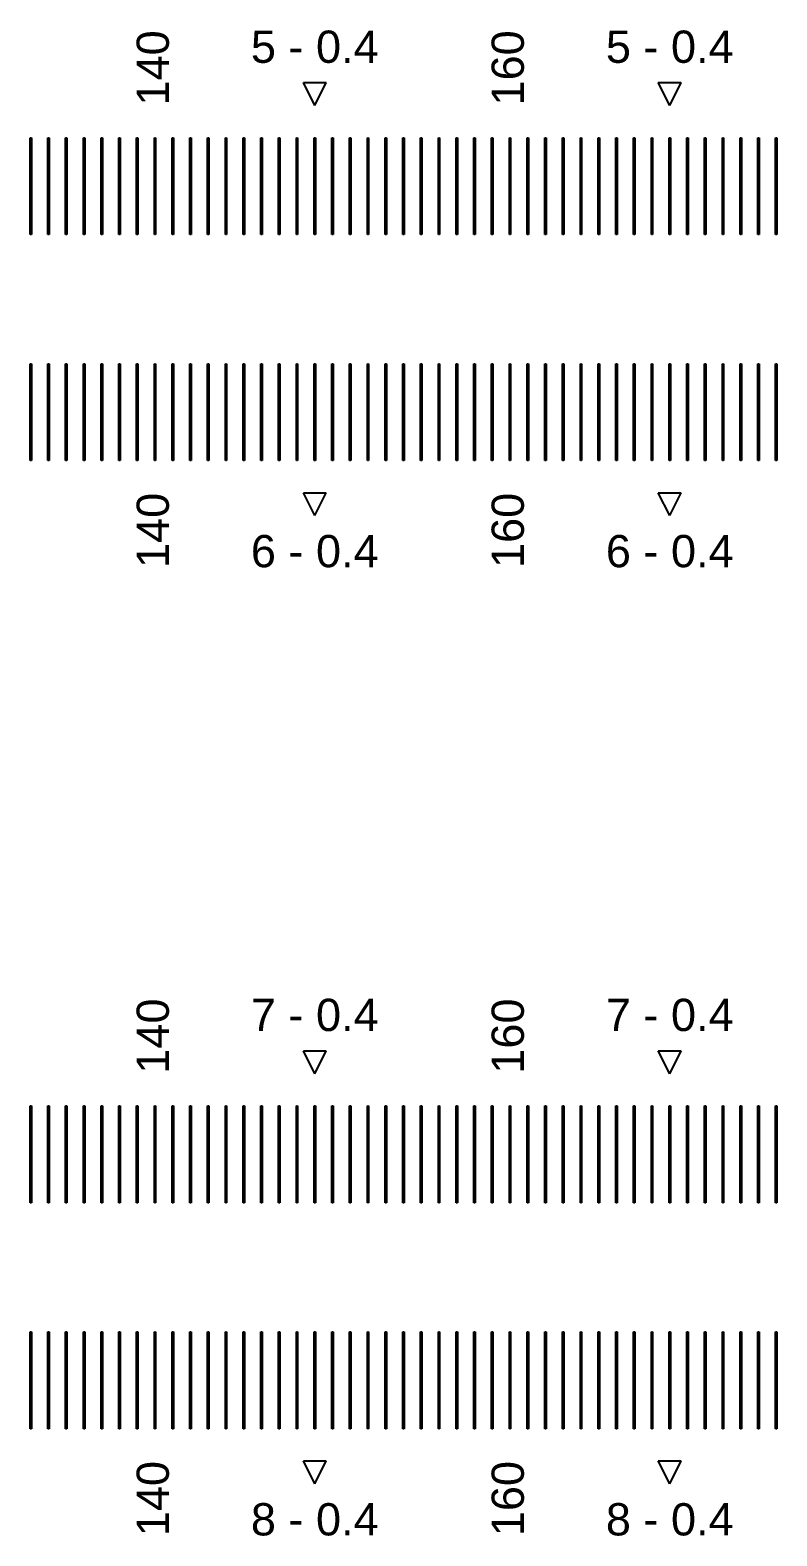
# Model space of a CAD drawing. Extents: x -24493 to 76507, y 84496 to 185496.
# Drawn here: x 22518.8 to 22750.2, y 114200.2 to 114666.7 of the extents above; entities that cross this region are included whole.
import ezdxf

# ---------------------------------------------------------------- set-up
doc = ezdxf.new("R2010")
doc.units = 13
doc.layers.add('CL - Label-1', color=120, linetype='Continuous')
doc.layers.add('CL - Label-2', color=132, linetype='Continuous')
doc.layers.add('CL - Sub-Micro', color=7, linetype='Continuous', true_color=0x47d1ff)
doc.styles.get("Standard").update_dxf_attribs({"font": 'arial.ttf'})

msp = doc.modelspace()

# ---------------------------------------------------------------- linework, layer by layer
at = {"layer": 'CL - Label-2'}
for p, q in [((22606.99, 114643.36), (22603.45, 114650.46)), ((22603.45, 114650.46), (22610.52, 114650.46)), ((22606.99, 114643.36), (22610.52, 114650.46)), ((22716.99, 114643.36), (22713.45, 114650.46)), ((22713.45, 114650.46), (22720.52, 114650.46)), ((22716.99, 114643.36), (22720.52, 114650.46)), ((22606.99, 114516.29), (22603.45, 114523.39)), ((22603.45, 114523.39), (22610.52, 114523.39)), ((22606.99, 114516.29), (22610.52, 114523.39)), ((22716.99, 114516.29), (22713.45, 114523.39)), ((22713.45, 114523.39), (22720.52, 114523.39)), ((22716.99, 114516.29), (22720.52, 114523.39)), ((22606.99, 114343.36), (22603.45, 114350.46)), ((22603.45, 114350.46), (22610.52, 114350.46)), ((22606.99, 114343.36), (22610.52, 114350.46)), ((22716.99, 114343.36), (22713.45, 114350.46)), ((22713.45, 114350.46), (22720.52, 114350.46)), ((22716.99, 114343.36), (22720.52, 114350.46)), ((22606.99, 114216.29), (22603.45, 114223.39)), ((22603.45, 114223.39), (22610.52, 114223.39)), ((22606.99, 114216.29), (22610.52, 114223.39)), ((22716.99, 114216.29), (22713.45, 114223.39)), ((22713.45, 114223.39), (22720.52, 114223.39)), ((22716.99, 114216.29), (22720.52, 114223.39))]:
    msp.add_line(p, q, dxfattribs=at)
at = {"layer": 'CL - Sub-Micro'}
for p, q in [((22518.79, 114633.36), (22519.19, 114633.36)), ((22518.79, 114603.36), (22518.79, 114633.36)), ((22519.19, 114633.36), (22519.19, 114603.36)), ((22524.29, 114633.36), (22524.69, 114633.36)), ((22524.29, 114603.36), (22524.29, 114633.36)), ((22524.69, 114633.36), (22524.69, 114603.36)), ((22529.79, 114633.36), (22530.19, 114633.36)), ((22529.79, 114603.36), (22529.79, 114633.36)), ((22530.19, 114633.36), (22530.19, 114603.36)), ((22535.29, 114633.36), (22535.69, 114633.36)), ((22535.29, 114603.36), (22535.29, 114633.36)), ((22535.69, 114633.36), (22535.69, 114603.36)), ((22540.79, 114633.36), (22541.19, 114633.36)), ((22540.79, 114603.36), (22540.79, 114633.36)), ((22541.19, 114633.36), (22541.19, 114603.36)), ((22546.29, 114633.36), (22546.69, 114633.36)), ((22546.29, 114603.36), (22546.29, 114633.36)), ((22546.69, 114633.36), (22546.69, 114603.36)), ((22551.79, 114633.36), (22552.19, 114633.36)), ((22551.79, 114603.36), (22551.79, 114633.36)), ((22552.19, 114633.36), (22552.19, 114603.36)), ((22557.29, 114633.36), (22557.69, 114633.36)), ((22557.29, 114603.36), (22557.29, 114633.36)), ((22557.69, 114633.36), (22557.69, 114603.36)), ((22562.79, 114633.36), (22563.19, 114633.36)), ((22562.79, 114603.36), (22562.79, 114633.36)), ((22563.19, 114633.36), (22563.19, 114603.36)), ((22568.29, 114633.36), (22568.69, 114633.36)), ((22568.29, 114603.36), (22568.29, 114633.36)), ((22568.69, 114633.36), (22568.69, 114603.36)), ((22573.79, 114633.36), (22574.19, 114633.36)), ((22573.79, 114603.36), (22573.79, 114633.36)), ((22574.19, 114633.36), (22574.19, 114603.36)), ((22579.29, 114633.36), (22579.69, 114633.36)), ((22579.29, 114603.36), (22579.29, 114633.36)), ((22579.69, 114633.36), (22579.69, 114603.36)), ((22584.79, 114633.36), (22585.19, 114633.36)), ((22584.79, 114603.36), (22584.79, 114633.36)), ((22585.19, 114633.36), (22585.19, 114603.36)), ((22590.29, 114633.36), (22590.69, 114633.36)), ((22590.29, 114603.36), (22590.29, 114633.36)), ((22590.69, 114633.36), (22590.69, 114603.36)), ((22595.79, 114633.36), (22596.19, 114633.36)), ((22595.79, 114603.36), (22595.79, 114633.36)), ((22596.19, 114633.36), (22596.19, 114603.36)), ((22601.29, 114633.36), (22601.69, 114633.36)), ((22601.29, 114603.36), (22601.29, 114633.36)), ((22601.69, 114633.36), (22601.69, 114603.36)), ((22606.79, 114633.36), (22607.19, 114633.36)), ((22606.79, 114603.36), (22606.79, 114633.36)), ((22607.19, 114633.36), (22607.19, 114603.36)), ((22612.29, 114633.36), (22612.69, 114633.36)), ((22612.29, 114603.36), (22612.29, 114633.36)), ((22612.69, 114633.36), (22612.69, 114603.36)), ((22617.79, 114633.36), (22618.19, 114633.36)), ((22617.79, 114603.36), (22617.79, 114633.36)), ((22618.19, 114633.36), (22618.19, 114603.36)), ((22623.29, 114633.36), (22623.69, 114633.36)), ((22623.29, 114603.36), (22623.29, 114633.36)), ((22623.69, 114633.36), (22623.69, 114603.36)), ((22628.79, 114633.36), (22629.19, 114633.36)), ((22628.79, 114603.36), (22628.79, 114633.36)), ((22629.19, 114633.36), (22629.19, 114603.36)), ((22634.29, 114633.36), (22634.69, 114633.36)), ((22634.29, 114603.36), (22634.29, 114633.36)), ((22634.69, 114633.36), (22634.69, 114603.36)), ((22639.79, 114633.36), (22640.19, 114633.36)), ((22639.79, 114603.36), (22639.79, 114633.36)), ((22640.19, 114633.36), (22640.19, 114603.36)), ((22645.29, 114633.36), (22645.69, 114633.36)), ((22645.29, 114603.36), (22645.29, 114633.36)), ((22645.69, 114633.36), (22645.69, 114603.36)), ((22650.79, 114633.36), (22651.19, 114633.36)), ((22650.79, 114603.36), (22650.79, 114633.36)), ((22651.19, 114633.36), (22651.19, 114603.36)), ((22656.29, 114633.36), (22656.69, 114633.36)), ((22656.29, 114603.36), (22656.29, 114633.36)), ((22656.69, 114633.36), (22656.69, 114603.36)), ((22661.79, 114633.36), (22662.19, 114633.36)), ((22661.79, 114603.36), (22661.79, 114633.36)), ((22662.19, 114633.36), (22662.19, 114603.36)), ((22667.29, 114633.36), (22667.69, 114633.36)), ((22667.29, 114603.36), (22667.29, 114633.36)), ((22667.69, 114633.36), (22667.69, 114603.36)), ((22672.79, 114633.36), (22673.19, 114633.36)), ((22672.79, 114603.36), (22672.79, 114633.36)), ((22673.19, 114633.36), (22673.19, 114603.36)), ((22678.29, 114633.36), (22678.69, 114633.36)), ((22678.29, 114603.36), (22678.29, 114633.36)), ((22678.69, 114633.36), (22678.69, 114603.36)), ((22683.79, 114633.36), (22684.19, 114633.36)), ((22683.79, 114603.36), (22683.79, 114633.36)), ((22684.19, 114633.36), (22684.19, 114603.36)), ((22689.29, 114633.36), (22689.69, 114633.36)), ((22689.29, 114603.36), (22689.29, 114633.36)), ((22689.69, 114633.36), (22689.69, 114603.36)), ((22694.79, 114633.36), (22695.19, 114633.36)), ((22694.79, 114603.36), (22694.79, 114633.36)), ((22695.19, 114633.36), (22695.19, 114603.36)), ((22700.29, 114633.36), (22700.69, 114633.36)), ((22700.29, 114603.36), (22700.29, 114633.36)), ((22700.69, 114633.36), (22700.69, 114603.36)), ((22705.79, 114633.36), (22706.19, 114633.36)), ((22705.79, 114603.36), (22705.79, 114633.36)), ((22706.19, 114633.36), (22706.19, 114603.36)), ((22711.29, 114633.36), (22711.69, 114633.36)), ((22711.29, 114603.36), (22711.29, 114633.36)), ((22711.69, 114633.36), (22711.69, 114603.36)), ((22716.79, 114633.36), (22717.19, 114633.36)), ((22716.79, 114603.36), (22716.79, 114633.36)), ((22717.19, 114633.36), (22717.19, 114603.36)), ((22722.29, 114633.36), (22722.69, 114633.36)), ((22722.29, 114603.36), (22722.29, 114633.36)), ((22722.69, 114633.36), (22722.69, 114603.36)), ((22727.79, 114633.36), (22728.19, 114633.36)), ((22727.79, 114603.36), (22727.79, 114633.36)), ((22728.19, 114633.36), (22728.19, 114603.36)), ((22733.29, 114633.36), (22733.69, 114633.36)), ((22733.29, 114603.36), (22733.29, 114633.36)), ((22733.69, 114633.36), (22733.69, 114603.36)), ((22738.79, 114633.36), (22739.19, 114633.36)), ((22738.79, 114603.36), (22738.79, 114633.36)), ((22739.19, 114633.36), (22739.19, 114603.36)), ((22744.29, 114633.36), (22744.69, 114633.36)), ((22744.29, 114603.36), (22744.29, 114633.36)), ((22744.69, 114633.36), (22744.69, 114603.36)), ((22749.79, 114633.36), (22750.19, 114633.36)), ((22749.79, 114603.36), (22749.79, 114633.36)), ((22750.19, 114633.36), (22750.19, 114603.36)), ((22519.19, 114603.36), (22518.79, 114603.36)), ((22524.69, 114603.36), (22524.29, 114603.36)), ((22530.19, 114603.36), (22529.79, 114603.36)), ((22535.69, 114603.36), (22535.29, 114603.36)), ((22541.19, 114603.36), (22540.79, 114603.36)), ((22546.69, 114603.36), (22546.29, 114603.36)), ((22552.19, 114603.36), (22551.79, 114603.36)), ((22557.69, 114603.36), (22557.29, 114603.36)), ((22563.19, 114603.36), (22562.79, 114603.36)), ((22568.69, 114603.36), (22568.29, 114603.36)), ((22574.19, 114603.36), (22573.79, 114603.36)), ((22579.69, 114603.36), (22579.29, 114603.36)), ((22585.19, 114603.36), (22584.79, 114603.36)), ((22590.69, 114603.36), (22590.29, 114603.36)), ((22596.19, 114603.36), (22595.79, 114603.36)), ((22601.69, 114603.36), (22601.29, 114603.36)), ((22607.19, 114603.36), (22606.79, 114603.36)), ((22612.69, 114603.36), (22612.29, 114603.36)), ((22618.19, 114603.36), (22617.79, 114603.36)), ((22623.69, 114603.36), (22623.29, 114603.36)), ((22629.19, 114603.36), (22628.79, 114603.36)), ((22634.69, 114603.36), (22634.29, 114603.36)), ((22640.19, 114603.36), (22639.79, 114603.36)), ((22645.69, 114603.36), (22645.29, 114603.36)), ((22651.19, 114603.36), (22650.79, 114603.36)), ((22656.69, 114603.36), (22656.29, 114603.36)), ((22662.19, 114603.36), (22661.79, 114603.36)), ((22667.69, 114603.36), (22667.29, 114603.36)), ((22673.19, 114603.36), (22672.79, 114603.36)), ((22678.69, 114603.36), (22678.29, 114603.36)), ((22684.19, 114603.36), (22683.79, 114603.36)), ((22689.69, 114603.36), (22689.29, 114603.36)), ((22695.19, 114603.36), (22694.79, 114603.36)), ((22700.69, 114603.36), (22700.29, 114603.36)), ((22706.19, 114603.36), (22705.79, 114603.36)), ((22711.69, 114603.36), (22711.29, 114603.36)), ((22717.19, 114603.36), (22716.79, 114603.36)), ((22722.69, 114603.36), (22722.29, 114603.36)), ((22728.19, 114603.36), (22727.79, 114603.36)), ((22733.69, 114603.36), (22733.29, 114603.36)), ((22739.19, 114603.36), (22738.79, 114603.36)), ((22744.69, 114603.36), (22744.29, 114603.36)), ((22750.19, 114603.36), (22749.79, 114603.36)), ((22518.79, 114563.36), (22519.19, 114563.36)), ((22518.79, 114533.36), (22518.79, 114563.36)), ((22519.19, 114563.36), (22519.19, 114533.36)), ((22524.29, 114563.36), (22524.69, 114563.36)), ((22524.29, 114533.36), (22524.29, 114563.36)), ((22524.69, 114563.36), (22524.69, 114533.36)), ((22529.79, 114563.36), (22530.19, 114563.36)), ((22529.79, 114533.36), (22529.79, 114563.36)), ((22530.19, 114563.36), (22530.19, 114533.36)), ((22535.29, 114563.36), (22535.69, 114563.36)), ((22535.29, 114533.36), (22535.29, 114563.36)), ((22535.69, 114563.36), (22535.69, 114533.36)), ((22540.79, 114563.36), (22541.19, 114563.36)), ((22540.79, 114533.36), (22540.79, 114563.36)), ((22541.19, 114563.36), (22541.19, 114533.36)), ((22546.29, 114563.36), (22546.69, 114563.36)), ((22546.29, 114533.36), (22546.29, 114563.36)), ((22546.69, 114563.36), (22546.69, 114533.36)), ((22551.79, 114563.36), (22552.19, 114563.36)), ((22551.79, 114533.36), (22551.79, 114563.36)), ((22552.19, 114563.36), (22552.19, 114533.36)), ((22557.29, 114563.36), (22557.69, 114563.36)), ((22557.29, 114533.36), (22557.29, 114563.36)), ((22557.69, 114563.36), (22557.69, 114533.36)), ((22562.79, 114563.36), (22563.19, 114563.36)), ((22562.79, 114533.36), (22562.79, 114563.36)), ((22563.19, 114563.36), (22563.19, 114533.36)), ((22568.29, 114563.36), (22568.69, 114563.36)), ((22568.29, 114533.36), (22568.29, 114563.36)), ((22568.69, 114563.36), (22568.69, 114533.36)), ((22573.79, 114563.36), (22574.19, 114563.36)), ((22573.79, 114533.36), (22573.79, 114563.36)), ((22574.19, 114563.36), (22574.19, 114533.36)), ((22579.29, 114563.36), (22579.69, 114563.36)), ((22579.29, 114533.36), (22579.29, 114563.36)), ((22579.69, 114563.36), (22579.69, 114533.36)), ((22584.79, 114563.36), (22585.19, 114563.36)), ((22584.79, 114533.36), (22584.79, 114563.36)), ((22585.19, 114563.36), (22585.19, 114533.36)), ((22590.29, 114563.36), (22590.69, 114563.36)), ((22590.29, 114533.36), (22590.29, 114563.36)), ((22590.69, 114563.36), (22590.69, 114533.36)), ((22595.79, 114563.36), (22596.19, 114563.36)), ((22595.79, 114533.36), (22595.79, 114563.36)), ((22596.19, 114563.36), (22596.19, 114533.36)), ((22601.29, 114563.36), (22601.69, 114563.36)), ((22601.29, 114533.36), (22601.29, 114563.36)), ((22601.69, 114563.36), (22601.69, 114533.36)), ((22606.79, 114563.36), (22607.19, 114563.36)), ((22606.79, 114533.36), (22606.79, 114563.36)), ((22607.19, 114563.36), (22607.19, 114533.36)), ((22612.29, 114563.36), (22612.69, 114563.36)), ((22612.29, 114533.36), (22612.29, 114563.36)), ((22612.69, 114563.36), (22612.69, 114533.36)), ((22617.79, 114563.36), (22618.19, 114563.36)), ((22617.79, 114533.36), (22617.79, 114563.36)), ((22618.19, 114563.36), (22618.19, 114533.36)), ((22623.29, 114563.36), (22623.69, 114563.36)), ((22623.29, 114533.36), (22623.29, 114563.36)), ((22623.69, 114563.36), (22623.69, 114533.36)), ((22628.79, 114563.36), (22629.19, 114563.36)), ((22628.79, 114533.36), (22628.79, 114563.36)), ((22629.19, 114563.36), (22629.19, 114533.36)), ((22634.29, 114563.36), (22634.69, 114563.36)), ((22634.29, 114533.36), (22634.29, 114563.36)), ((22634.69, 114563.36), (22634.69, 114533.36)), ((22639.79, 114563.36), (22640.19, 114563.36)), ((22639.79, 114533.36), (22639.79, 114563.36)), ((22640.19, 114563.36), (22640.19, 114533.36)), ((22645.29, 114563.36), (22645.69, 114563.36)), ((22645.29, 114533.36), (22645.29, 114563.36)), ((22645.69, 114563.36), (22645.69, 114533.36)), ((22650.79, 114563.36), (22651.19, 114563.36)), ((22650.79, 114533.36), (22650.79, 114563.36)), ((22651.19, 114563.36), (22651.19, 114533.36)), ((22656.29, 114563.36), (22656.69, 114563.36)), ((22656.29, 114533.36), (22656.29, 114563.36)), ((22656.69, 114563.36), (22656.69, 114533.36)), ((22661.79, 114563.36), (22662.19, 114563.36)), ((22661.79, 114533.36), (22661.79, 114563.36)), ((22662.19, 114563.36), (22662.19, 114533.36)), ((22667.29, 114563.36), (22667.69, 114563.36)), ((22667.29, 114533.36), (22667.29, 114563.36)), ((22667.69, 114563.36), (22667.69, 114533.36)), ((22672.79, 114563.36), (22673.19, 114563.36)), ((22672.79, 114533.36), (22672.79, 114563.36)), ((22673.19, 114563.36), (22673.19, 114533.36)), ((22678.29, 114563.36), (22678.69, 114563.36)), ((22678.29, 114533.36), (22678.29, 114563.36)), ((22678.69, 114563.36), (22678.69, 114533.36)), ((22683.79, 114563.36), (22684.19, 114563.36)), ((22683.79, 114533.36), (22683.79, 114563.36)), ((22684.19, 114563.36), (22684.19, 114533.36)), ((22689.29, 114563.36), (22689.69, 114563.36)), ((22689.29, 114533.36), (22689.29, 114563.36)), ((22689.69, 114563.36), (22689.69, 114533.36)), ((22694.79, 114563.36), (22695.19, 114563.36)), ((22694.79, 114533.36), (22694.79, 114563.36)), ((22695.19, 114563.36), (22695.19, 114533.36)), ((22700.29, 114563.36), (22700.69, 114563.36)), ((22700.29, 114533.36), (22700.29, 114563.36)), ((22700.69, 114563.36), (22700.69, 114533.36)), ((22705.79, 114563.36), (22706.19, 114563.36)), ((22705.79, 114533.36), (22705.79, 114563.36)), ((22706.19, 114563.36), (22706.19, 114533.36)), ((22711.29, 114563.36), (22711.69, 114563.36)), ((22711.29, 114533.36), (22711.29, 114563.36)), ((22711.69, 114563.36), (22711.69, 114533.36)), ((22716.79, 114563.36), (22717.19, 114563.36)), ((22716.79, 114533.36), (22716.79, 114563.36)), ((22717.19, 114563.36), (22717.19, 114533.36)), ((22722.29, 114563.36), (22722.69, 114563.36)), ((22722.29, 114533.36), (22722.29, 114563.36)), ((22722.69, 114563.36), (22722.69, 114533.36)), ((22727.79, 114563.36), (22728.19, 114563.36)), ((22727.79, 114533.36), (22727.79, 114563.36)), ((22728.19, 114563.36), (22728.19, 114533.36)), ((22733.29, 114563.36), (22733.69, 114563.36)), ((22733.29, 114533.36), (22733.29, 114563.36)), ((22733.69, 114563.36), (22733.69, 114533.36)), ((22738.79, 114563.36), (22739.19, 114563.36)), ((22738.79, 114533.36), (22738.79, 114563.36)), ((22739.19, 114563.36), (22739.19, 114533.36)), ((22744.29, 114563.36), (22744.69, 114563.36)), ((22744.29, 114533.36), (22744.29, 114563.36)), ((22744.69, 114563.36), (22744.69, 114533.36)), ((22749.79, 114563.36), (22750.19, 114563.36)), ((22749.79, 114533.36), (22749.79, 114563.36)), ((22750.19, 114563.36), (22750.19, 114533.36)), ((22519.19, 114533.36), (22518.79, 114533.36)), ((22524.69, 114533.36), (22524.29, 114533.36)), ((22530.19, 114533.36), (22529.79, 114533.36)), ((22535.69, 114533.36), (22535.29, 114533.36)), ((22541.19, 114533.36), (22540.79, 114533.36)), ((22546.69, 114533.36), (22546.29, 114533.36)), ((22552.19, 114533.36), (22551.79, 114533.36)), ((22557.69, 114533.36), (22557.29, 114533.36)), ((22563.19, 114533.36), (22562.79, 114533.36)), ((22568.69, 114533.36), (22568.29, 114533.36)), ((22574.19, 114533.36), (22573.79, 114533.36)), ((22579.69, 114533.36), (22579.29, 114533.36)), ((22585.19, 114533.36), (22584.79, 114533.36)), ((22590.69, 114533.36), (22590.29, 114533.36)), ((22596.19, 114533.36), (22595.79, 114533.36)), ((22601.69, 114533.36), (22601.29, 114533.36)), ((22607.19, 114533.36), (22606.79, 114533.36)), ((22612.69, 114533.36), (22612.29, 114533.36)), ((22618.19, 114533.36), (22617.79, 114533.36)), ((22623.69, 114533.36), (22623.29, 114533.36)), ((22629.19, 114533.36), (22628.79, 114533.36)), ((22634.69, 114533.36), (22634.29, 114533.36)), ((22640.19, 114533.36), (22639.79, 114533.36)), ((22645.69, 114533.36), (22645.29, 114533.36)), ((22651.19, 114533.36), (22650.79, 114533.36)), ((22656.69, 114533.36), (22656.29, 114533.36)), ((22662.19, 114533.36), (22661.79, 114533.36)), ((22667.69, 114533.36), (22667.29, 114533.36)), ((22673.19, 114533.36), (22672.79, 114533.36)), ((22678.69, 114533.36), (22678.29, 114533.36)), ((22684.19, 114533.36), (22683.79, 114533.36)), ((22689.69, 114533.36), (22689.29, 114533.36)), ((22695.19, 114533.36), (22694.79, 114533.36)), ((22700.69, 114533.36), (22700.29, 114533.36)), ((22706.19, 114533.36), (22705.79, 114533.36)), ((22711.69, 114533.36), (22711.29, 114533.36)), ((22717.19, 114533.36), (22716.79, 114533.36)), ((22722.69, 114533.36), (22722.29, 114533.36)), ((22728.19, 114533.36), (22727.79, 114533.36)), ((22733.69, 114533.36), (22733.29, 114533.36)), ((22739.19, 114533.36), (22738.79, 114533.36)), ((22744.69, 114533.36), (22744.29, 114533.36)), ((22750.19, 114533.36), (22749.79, 114533.36)), ((22518.79, 114333.36), (22519.19, 114333.36)), ((22518.79, 114303.36), (22518.79, 114333.36)), ((22519.19, 114333.36), (22519.19, 114303.36)), ((22524.29, 114333.36), (22524.69, 114333.36)), ((22524.29, 114303.36), (22524.29, 114333.36)), ((22524.69, 114333.36), (22524.69, 114303.36)), ((22529.79, 114333.36), (22530.19, 114333.36)), ((22529.79, 114303.36), (22529.79, 114333.36)), ((22530.19, 114333.36), (22530.19, 114303.36)), ((22535.29, 114333.36), (22535.69, 114333.36)), ((22535.29, 114303.36), (22535.29, 114333.36)), ((22535.69, 114333.36), (22535.69, 114303.36)), ((22540.79, 114333.36), (22541.19, 114333.36)), ((22540.79, 114303.36), (22540.79, 114333.36)), ((22541.19, 114333.36), (22541.19, 114303.36)), ((22546.29, 114333.36), (22546.69, 114333.36)), ((22546.29, 114303.36), (22546.29, 114333.36)), ((22546.69, 114333.36), (22546.69, 114303.36)), ((22551.79, 114333.36), (22552.19, 114333.36)), ((22551.79, 114303.36), (22551.79, 114333.36)), ((22552.19, 114333.36), (22552.19, 114303.36)), ((22557.29, 114333.36), (22557.69, 114333.36)), ((22557.29, 114303.36), (22557.29, 114333.36)), ((22557.69, 114333.36), (22557.69, 114303.36)), ((22562.79, 114333.36), (22563.19, 114333.36)), ((22562.79, 114303.36), (22562.79, 114333.36)), ((22563.19, 114333.36), (22563.19, 114303.36)), ((22568.29, 114333.36), (22568.69, 114333.36)), ((22568.29, 114303.36), (22568.29, 114333.36)), ((22568.69, 114333.36), (22568.69, 114303.36)), ((22573.79, 114333.36), (22574.19, 114333.36)), ((22573.79, 114303.36), (22573.79, 114333.36)), ((22574.19, 114333.36), (22574.19, 114303.36)), ((22579.29, 114333.36), (22579.69, 114333.36)), ((22579.29, 114303.36), (22579.29, 114333.36)), ((22579.69, 114333.36), (22579.69, 114303.36)), ((22584.79, 114333.36), (22585.19, 114333.36)), ((22584.79, 114303.36), (22584.79, 114333.36)), ((22585.19, 114333.36), (22585.19, 114303.36)), ((22590.29, 114333.36), (22590.69, 114333.36)), ((22590.29, 114303.36), (22590.29, 114333.36)), ((22590.69, 114333.36), (22590.69, 114303.36)), ((22595.79, 114333.36), (22596.19, 114333.36)), ((22595.79, 114303.36), (22595.79, 114333.36)), ((22596.19, 114333.36), (22596.19, 114303.36)), ((22601.29, 114333.36), (22601.69, 114333.36)), ((22601.29, 114303.36), (22601.29, 114333.36)), ((22601.69, 114333.36), (22601.69, 114303.36)), ((22606.79, 114333.36), (22607.19, 114333.36)), ((22606.79, 114303.36), (22606.79, 114333.36)), ((22607.19, 114333.36), (22607.19, 114303.36)), ((22612.29, 114333.36), (22612.69, 114333.36)), ((22612.29, 114303.36), (22612.29, 114333.36)), ((22612.69, 114333.36), (22612.69, 114303.36)), ((22617.79, 114333.36), (22618.19, 114333.36)), ((22617.79, 114303.36), (22617.79, 114333.36)), ((22618.19, 114333.36), (22618.19, 114303.36)), ((22623.29, 114333.36), (22623.69, 114333.36)), ((22623.29, 114303.36), (22623.29, 114333.36)), ((22623.69, 114333.36), (22623.69, 114303.36)), ((22628.79, 114333.36), (22629.19, 114333.36)), ((22628.79, 114303.36), (22628.79, 114333.36)), ((22629.19, 114333.36), (22629.19, 114303.36)), ((22634.29, 114333.36), (22634.69, 114333.36)), ((22634.29, 114303.36), (22634.29, 114333.36)), ((22634.69, 114333.36), (22634.69, 114303.36)), ((22639.79, 114333.36), (22640.19, 114333.36)), ((22639.79, 114303.36), (22639.79, 114333.36)), ((22640.19, 114333.36), (22640.19, 114303.36)), ((22645.29, 114333.36), (22645.69, 114333.36)), ((22645.29, 114303.36), (22645.29, 114333.36)), ((22645.69, 114333.36), (22645.69, 114303.36)), ((22650.79, 114333.36), (22651.19, 114333.36)), ((22650.79, 114303.36), (22650.79, 114333.36)), ((22651.19, 114333.36), (22651.19, 114303.36)), ((22656.29, 114333.36), (22656.69, 114333.36)), ((22656.29, 114303.36), (22656.29, 114333.36)), ((22656.69, 114333.36), (22656.69, 114303.36)), ((22661.79, 114333.36), (22662.19, 114333.36)), ((22661.79, 114303.36), (22661.79, 114333.36)), ((22662.19, 114333.36), (22662.19, 114303.36)), ((22667.29, 114333.36), (22667.69, 114333.36)), ((22667.29, 114303.36), (22667.29, 114333.36)), ((22667.69, 114333.36), (22667.69, 114303.36)), ((22672.79, 114333.36), (22673.19, 114333.36)), ((22672.79, 114303.36), (22672.79, 114333.36)), ((22673.19, 114333.36), (22673.19, 114303.36)), ((22678.29, 114333.36), (22678.69, 114333.36)), ((22678.29, 114303.36), (22678.29, 114333.36)), ((22678.69, 114333.36), (22678.69, 114303.36)), ((22683.79, 114333.36), (22684.19, 114333.36)), ((22683.79, 114303.36), (22683.79, 114333.36)), ((22684.19, 114333.36), (22684.19, 114303.36)), ((22689.29, 114333.36), (22689.69, 114333.36)), ((22689.29, 114303.36), (22689.29, 114333.36)), ((22689.69, 114333.36), (22689.69, 114303.36)), ((22694.79, 114333.36), (22695.19, 114333.36)), ((22694.79, 114303.36), (22694.79, 114333.36)), ((22695.19, 114333.36), (22695.19, 114303.36)), ((22700.29, 114333.36), (22700.69, 114333.36)), ((22700.29, 114303.36), (22700.29, 114333.36)), ((22700.69, 114333.36), (22700.69, 114303.36)), ((22705.79, 114333.36), (22706.19, 114333.36)), ((22705.79, 114303.36), (22705.79, 114333.36)), ((22706.19, 114333.36), (22706.19, 114303.36)), ((22711.29, 114333.36), (22711.69, 114333.36)), ((22711.29, 114303.36), (22711.29, 114333.36)), ((22711.69, 114333.36), (22711.69, 114303.36)), ((22716.79, 114333.36), (22717.19, 114333.36)), ((22716.79, 114303.36), (22716.79, 114333.36)), ((22717.19, 114333.36), (22717.19, 114303.36)), ((22722.29, 114333.36), (22722.69, 114333.36)), ((22722.29, 114303.36), (22722.29, 114333.36)), ((22722.69, 114333.36), (22722.69, 114303.36)), ((22727.79, 114333.36), (22728.19, 114333.36)), ((22727.79, 114303.36), (22727.79, 114333.36)), ((22728.19, 114333.36), (22728.19, 114303.36)), ((22733.29, 114333.36), (22733.69, 114333.36)), ((22733.29, 114303.36), (22733.29, 114333.36)), ((22733.69, 114333.36), (22733.69, 114303.36)), ((22738.79, 114333.36), (22739.19, 114333.36)), ((22738.79, 114303.36), (22738.79, 114333.36)), ((22739.19, 114333.36), (22739.19, 114303.36)), ((22744.29, 114333.36), (22744.69, 114333.36)), ((22744.29, 114303.36), (22744.29, 114333.36)), ((22744.69, 114333.36), (22744.69, 114303.36)), ((22749.79, 114333.36), (22750.19, 114333.36)), ((22749.79, 114303.36), (22749.79, 114333.36)), ((22750.19, 114333.36), (22750.19, 114303.36)), ((22519.19, 114303.36), (22518.79, 114303.36)), ((22524.69, 114303.36), (22524.29, 114303.36)), ((22530.19, 114303.36), (22529.79, 114303.36)), ((22535.69, 114303.36), (22535.29, 114303.36)), ((22541.19, 114303.36), (22540.79, 114303.36)), ((22546.69, 114303.36), (22546.29, 114303.36)), ((22552.19, 114303.36), (22551.79, 114303.36)), ((22557.69, 114303.36), (22557.29, 114303.36)), ((22563.19, 114303.36), (22562.79, 114303.36)), ((22568.69, 114303.36), (22568.29, 114303.36)), ((22574.19, 114303.36), (22573.79, 114303.36)), ((22579.69, 114303.36), (22579.29, 114303.36)), ((22585.19, 114303.36), (22584.79, 114303.36)), ((22590.69, 114303.36), (22590.29, 114303.36)), ((22596.19, 114303.36), (22595.79, 114303.36)), ((22601.69, 114303.36), (22601.29, 114303.36)), ((22607.19, 114303.36), (22606.79, 114303.36)), ((22612.69, 114303.36), (22612.29, 114303.36)), ((22618.19, 114303.36), (22617.79, 114303.36)), ((22623.69, 114303.36), (22623.29, 114303.36)), ((22629.19, 114303.36), (22628.79, 114303.36)), ((22634.69, 114303.36), (22634.29, 114303.36)), ((22640.19, 114303.36), (22639.79, 114303.36)), ((22645.69, 114303.36), (22645.29, 114303.36)), ((22651.19, 114303.36), (22650.79, 114303.36)), ((22656.69, 114303.36), (22656.29, 114303.36)), ((22662.19, 114303.36), (22661.79, 114303.36)), ((22667.69, 114303.36), (22667.29, 114303.36)), ((22673.19, 114303.36), (22672.79, 114303.36)), ((22678.69, 114303.36), (22678.29, 114303.36)), ((22684.19, 114303.36), (22683.79, 114303.36)), ((22689.69, 114303.36), (22689.29, 114303.36)), ((22695.19, 114303.36), (22694.79, 114303.36)), ((22700.69, 114303.36), (22700.29, 114303.36)), ((22706.19, 114303.36), (22705.79, 114303.36)), ((22711.69, 114303.36), (22711.29, 114303.36)), ((22717.19, 114303.36), (22716.79, 114303.36)), ((22722.69, 114303.36), (22722.29, 114303.36)), ((22728.19, 114303.36), (22727.79, 114303.36)), ((22733.69, 114303.36), (22733.29, 114303.36)), ((22739.19, 114303.36), (22738.79, 114303.36)), ((22744.69, 114303.36), (22744.29, 114303.36)), ((22750.19, 114303.36), (22749.79, 114303.36)), ((22518.79, 114263.36), (22519.19, 114263.36)), ((22518.79, 114233.36), (22518.79, 114263.36)), ((22519.19, 114263.36), (22519.19, 114233.36)), ((22524.29, 114263.36), (22524.69, 114263.36)), ((22524.29, 114233.36), (22524.29, 114263.36)), ((22524.69, 114263.36), (22524.69, 114233.36)), ((22529.79, 114263.36), (22530.19, 114263.36)), ((22529.79, 114233.36), (22529.79, 114263.36)), ((22530.19, 114263.36), (22530.19, 114233.36)), ((22535.29, 114263.36), (22535.69, 114263.36)), ((22535.29, 114233.36), (22535.29, 114263.36)), ((22535.69, 114263.36), (22535.69, 114233.36)), ((22540.79, 114263.36), (22541.19, 114263.36)), ((22540.79, 114233.36), (22540.79, 114263.36)), ((22541.19, 114263.36), (22541.19, 114233.36)), ((22546.29, 114263.36), (22546.69, 114263.36)), ((22546.29, 114233.36), (22546.29, 114263.36)), ((22546.69, 114263.36), (22546.69, 114233.36)), ((22551.79, 114263.36), (22552.19, 114263.36)), ((22551.79, 114233.36), (22551.79, 114263.36)), ((22552.19, 114263.36), (22552.19, 114233.36)), ((22557.29, 114263.36), (22557.69, 114263.36)), ((22557.29, 114233.36), (22557.29, 114263.36)), ((22557.69, 114263.36), (22557.69, 114233.36)), ((22562.79, 114263.36), (22563.19, 114263.36)), ((22562.79, 114233.36), (22562.79, 114263.36)), ((22563.19, 114263.36), (22563.19, 114233.36)), ((22568.29, 114263.36), (22568.69, 114263.36)), ((22568.29, 114233.36), (22568.29, 114263.36)), ((22568.69, 114263.36), (22568.69, 114233.36)), ((22573.79, 114263.36), (22574.19, 114263.36)), ((22573.79, 114233.36), (22573.79, 114263.36)), ((22574.19, 114263.36), (22574.19, 114233.36)), ((22579.29, 114263.36), (22579.69, 114263.36)), ((22579.29, 114233.36), (22579.29, 114263.36)), ((22579.69, 114263.36), (22579.69, 114233.36)), ((22584.79, 114263.36), (22585.19, 114263.36)), ((22584.79, 114233.36), (22584.79, 114263.36)), ((22585.19, 114263.36), (22585.19, 114233.36)), ((22590.29, 114263.36), (22590.69, 114263.36)), ((22590.29, 114233.36), (22590.29, 114263.36)), ((22590.69, 114263.36), (22590.69, 114233.36)), ((22595.79, 114263.36), (22596.19, 114263.36)), ((22595.79, 114233.36), (22595.79, 114263.36)), ((22596.19, 114263.36), (22596.19, 114233.36)), ((22601.29, 114263.36), (22601.69, 114263.36)), ((22601.29, 114233.36), (22601.29, 114263.36)), ((22601.69, 114263.36), (22601.69, 114233.36)), ((22606.79, 114263.36), (22607.19, 114263.36)), ((22606.79, 114233.36), (22606.79, 114263.36)), ((22607.19, 114263.36), (22607.19, 114233.36)), ((22612.29, 114263.36), (22612.69, 114263.36)), ((22612.29, 114233.36), (22612.29, 114263.36)), ((22612.69, 114263.36), (22612.69, 114233.36)), ((22617.79, 114263.36), (22618.19, 114263.36)), ((22617.79, 114233.36), (22617.79, 114263.36)), ((22618.19, 114263.36), (22618.19, 114233.36)), ((22623.29, 114263.36), (22623.69, 114263.36)), ((22623.29, 114233.36), (22623.29, 114263.36)), ((22623.69, 114263.36), (22623.69, 114233.36)), ((22628.79, 114263.36), (22629.19, 114263.36)), ((22628.79, 114233.36), (22628.79, 114263.36)), ((22629.19, 114263.36), (22629.19, 114233.36)), ((22634.29, 114263.36), (22634.69, 114263.36)), ((22634.29, 114233.36), (22634.29, 114263.36)), ((22634.69, 114263.36), (22634.69, 114233.36)), ((22639.79, 114263.36), (22640.19, 114263.36)), ((22639.79, 114233.36), (22639.79, 114263.36)), ((22640.19, 114263.36), (22640.19, 114233.36)), ((22645.29, 114263.36), (22645.69, 114263.36)), ((22645.29, 114233.36), (22645.29, 114263.36)), ((22645.69, 114263.36), (22645.69, 114233.36)), ((22650.79, 114263.36), (22651.19, 114263.36)), ((22650.79, 114233.36), (22650.79, 114263.36)), ((22651.19, 114263.36), (22651.19, 114233.36)), ((22656.29, 114263.36), (22656.69, 114263.36)), ((22656.29, 114233.36), (22656.29, 114263.36)), ((22656.69, 114263.36), (22656.69, 114233.36)), ((22661.79, 114263.36), (22662.19, 114263.36)), ((22661.79, 114233.36), (22661.79, 114263.36)), ((22662.19, 114263.36), (22662.19, 114233.36)), ((22667.29, 114263.36), (22667.69, 114263.36)), ((22667.29, 114233.36), (22667.29, 114263.36)), ((22667.69, 114263.36), (22667.69, 114233.36)), ((22672.79, 114263.36), (22673.19, 114263.36)), ((22672.79, 114233.36), (22672.79, 114263.36)), ((22673.19, 114263.36), (22673.19, 114233.36)), ((22678.29, 114263.36), (22678.69, 114263.36)), ((22678.29, 114233.36), (22678.29, 114263.36)), ((22678.69, 114263.36), (22678.69, 114233.36)), ((22683.79, 114263.36), (22684.19, 114263.36)), ((22683.79, 114233.36), (22683.79, 114263.36)), ((22684.19, 114263.36), (22684.19, 114233.36)), ((22689.29, 114263.36), (22689.69, 114263.36)), ((22689.29, 114233.36), (22689.29, 114263.36)), ((22689.69, 114263.36), (22689.69, 114233.36)), ((22694.79, 114263.36), (22695.19, 114263.36)), ((22694.79, 114233.36), (22694.79, 114263.36)), ((22695.19, 114263.36), (22695.19, 114233.36)), ((22700.29, 114263.36), (22700.69, 114263.36)), ((22700.29, 114233.36), (22700.29, 114263.36)), ((22700.69, 114263.36), (22700.69, 114233.36)), ((22705.79, 114263.36), (22706.19, 114263.36)), ((22705.79, 114233.36), (22705.79, 114263.36)), ((22706.19, 114263.36), (22706.19, 114233.36)), ((22711.29, 114263.36), (22711.69, 114263.36)), ((22711.29, 114233.36), (22711.29, 114263.36)), ((22711.69, 114263.36), (22711.69, 114233.36)), ((22716.79, 114263.36), (22717.19, 114263.36)), ((22716.79, 114233.36), (22716.79, 114263.36)), ((22717.19, 114263.36), (22717.19, 114233.36)), ((22722.29, 114263.36), (22722.69, 114263.36)), ((22722.29, 114233.36), (22722.29, 114263.36)), ((22722.69, 114263.36), (22722.69, 114233.36)), ((22727.79, 114263.36), (22728.19, 114263.36)), ((22727.79, 114233.36), (22727.79, 114263.36)), ((22728.19, 114263.36), (22728.19, 114233.36)), ((22733.29, 114263.36), (22733.69, 114263.36)), ((22733.29, 114233.36), (22733.29, 114263.36)), ((22733.69, 114263.36), (22733.69, 114233.36)), ((22738.79, 114263.36), (22739.19, 114263.36)), ((22738.79, 114233.36), (22738.79, 114263.36)), ((22739.19, 114263.36), (22739.19, 114233.36)), ((22744.29, 114263.36), (22744.69, 114263.36)), ((22744.29, 114233.36), (22744.29, 114263.36)), ((22744.69, 114263.36), (22744.69, 114233.36)), ((22749.79, 114263.36), (22750.19, 114263.36)), ((22749.79, 114233.36), (22749.79, 114263.36)), ((22750.19, 114263.36), (22750.19, 114233.36)), ((22519.19, 114233.36), (22518.79, 114233.36)), ((22524.69, 114233.36), (22524.29, 114233.36)), ((22530.19, 114233.36), (22529.79, 114233.36)), ((22535.69, 114233.36), (22535.29, 114233.36)), ((22541.19, 114233.36), (22540.79, 114233.36)), ((22546.69, 114233.36), (22546.29, 114233.36)), ((22552.19, 114233.36), (22551.79, 114233.36)), ((22557.69, 114233.36), (22557.29, 114233.36)), ((22563.19, 114233.36), (22562.79, 114233.36)), ((22568.69, 114233.36), (22568.29, 114233.36)), ((22574.19, 114233.36), (22573.79, 114233.36)), ((22579.69, 114233.36), (22579.29, 114233.36)), ((22585.19, 114233.36), (22584.79, 114233.36)), ((22590.69, 114233.36), (22590.29, 114233.36)), ((22596.19, 114233.36), (22595.79, 114233.36)), ((22601.69, 114233.36), (22601.29, 114233.36)), ((22607.19, 114233.36), (22606.79, 114233.36)), ((22612.69, 114233.36), (22612.29, 114233.36)), ((22618.19, 114233.36), (22617.79, 114233.36)), ((22623.69, 114233.36), (22623.29, 114233.36)), ((22629.19, 114233.36), (22628.79, 114233.36)), ((22634.69, 114233.36), (22634.29, 114233.36)), ((22640.19, 114233.36), (22639.79, 114233.36)), ((22645.69, 114233.36), (22645.29, 114233.36)), ((22651.19, 114233.36), (22650.79, 114233.36)), ((22656.69, 114233.36), (22656.29, 114233.36)), ((22662.19, 114233.36), (22661.79, 114233.36)), ((22667.69, 114233.36), (22667.29, 114233.36)), ((22673.19, 114233.36), (22672.79, 114233.36)), ((22678.69, 114233.36), (22678.29, 114233.36)), ((22684.19, 114233.36), (22683.79, 114233.36)), ((22689.69, 114233.36), (22689.29, 114233.36)), ((22695.19, 114233.36), (22694.79, 114233.36)), ((22700.69, 114233.36), (22700.29, 114233.36)), ((22706.19, 114233.36), (22705.79, 114233.36)), ((22711.69, 114233.36), (22711.29, 114233.36)), ((22717.19, 114233.36), (22716.79, 114233.36)), ((22722.69, 114233.36), (22722.29, 114233.36)), ((22728.19, 114233.36), (22727.79, 114233.36)), ((22733.69, 114233.36), (22733.29, 114233.36)), ((22739.19, 114233.36), (22738.79, 114233.36)), ((22744.69, 114233.36), (22744.29, 114233.36)), ((22750.19, 114233.36), (22749.79, 114233.36))]:
    msp.add_line(p, q, dxfattribs=at)

# ---------------------------------------------------------------- texts
at = {"layer": 'CL - Label-1', "char_height": 10, "rotation": 90}
for s, insert, attachment_point in [('140', (22551.79, 114643.36), 1), ('160', (22661.79, 114643.36), 1), ('140', (22551.79, 114523.36), 3), ('160', (22661.79, 114523.36), 3), ('140', (22551.79, 114343.36), 1), ('160', (22661.79, 114343.36), 1), ('140', (22551.79, 114223.36), 3), ('160', (22661.79, 114223.36), 3)]:
    msp.add_mtext_dynamic_manual_height_columns(s, width=21.565, gutter_width=12.5, heights=[8.55], dxfattribs=dict(at, insert=insert, attachment_point=attachment_point))
at = {"layer": 'CL - Label-2', "char_height": 10}
for s, insert, attachment_point in [('5 - 0.4', (22606.99, 114656.44), 8), ('5 - 0.4', (22716.99, 114656.44), 8), ('6 - 0.4', (22606.99, 114510.29), 2), ('6 - 0.4', (22716.99, 114510.29), 2), ('7 - 0.4', (22606.99, 114356.44), 8), ('7 - 0.4', (22716.99, 114356.44), 8), ('8 - 0.4', (22606.99, 114210.29), 2), ('8 - 0.4', (22716.99, 114210.29), 2)]:
    msp.add_mtext_dynamic_manual_height_columns(s, width=52.3045, gutter_width=12.5, heights=[18.11], dxfattribs=dict(at, insert=insert, attachment_point=attachment_point))

doc.saveas('drawing.dxf')
